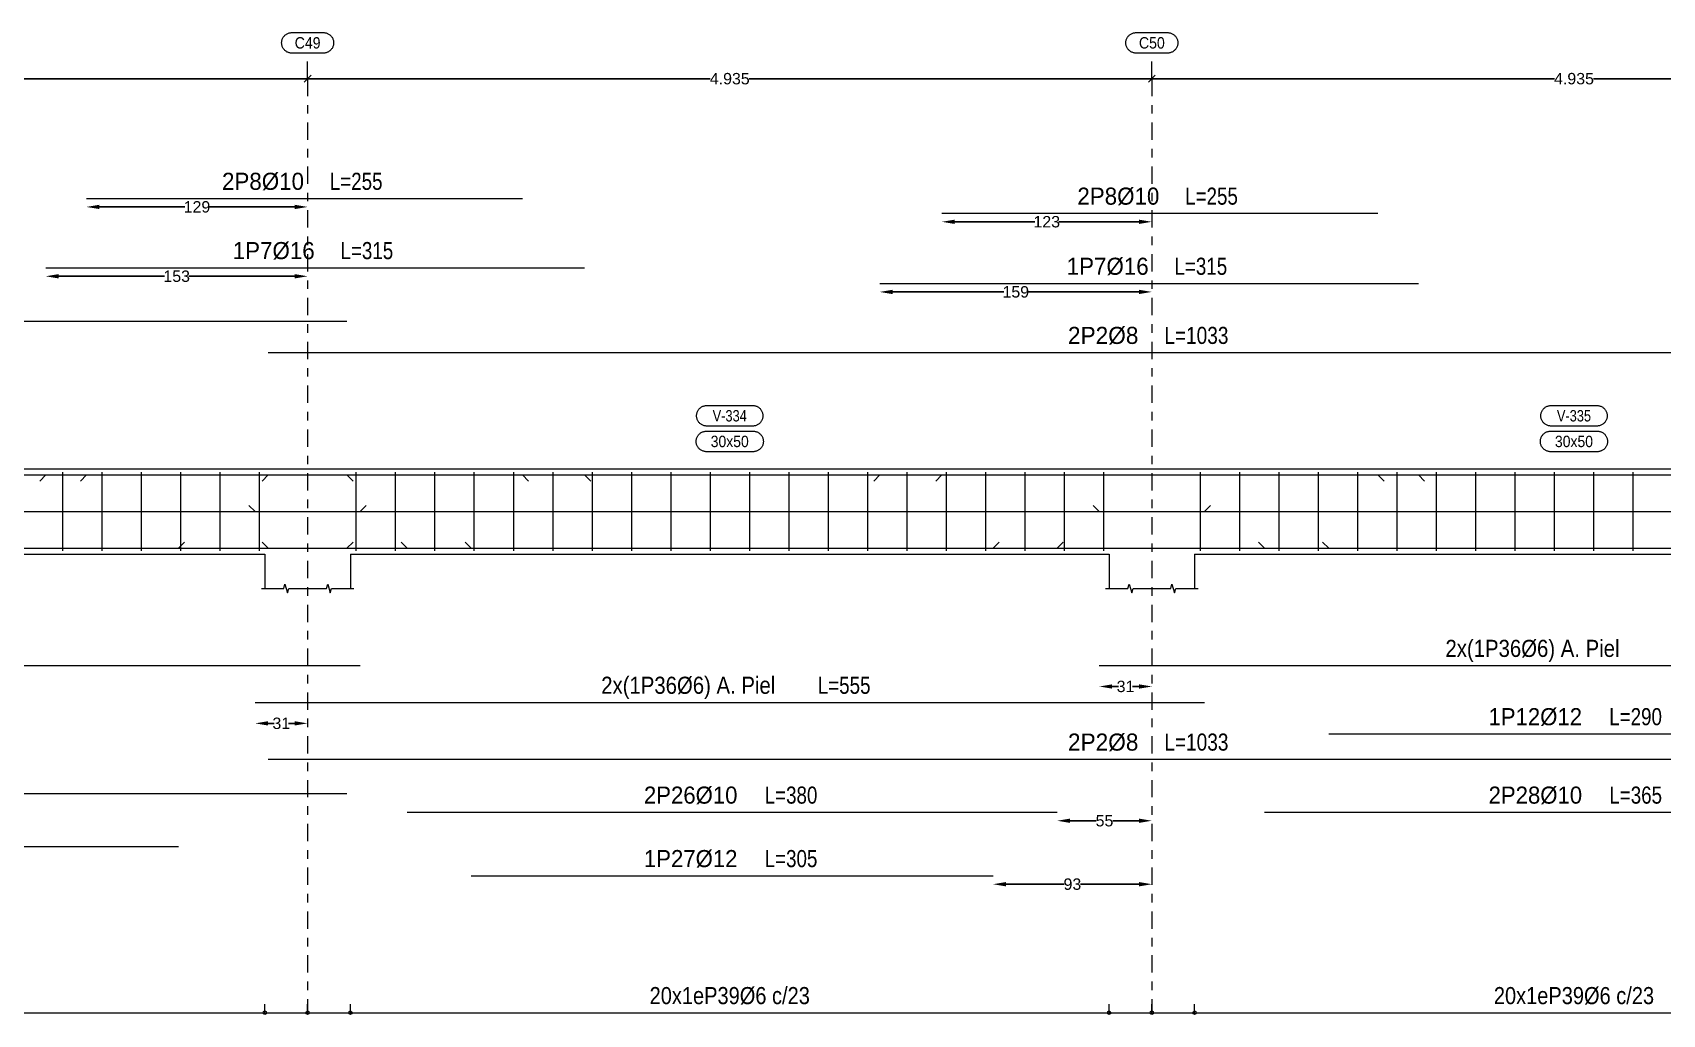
# Model space of a CAD drawing. Header units: millimetres. Extents: x 3 to 479, y -191 to 120.
# Drawn here: x 356.43 to 375.48, y 34.98 to 46.46 of the extents above; entities that cross this region are included whole.
import ezdxf
from ezdxf.enums import TextEntityAlignment as Align

# ---------------------------------------------------------------- set-up
doc = ezdxf.new("R2010")
doc.units = ezdxf.units.MM
doc.linetypes.add('CYPE_RAYAPUNTO', pattern=[0.4125, 0.2025, -0.105, 0, -0.105])
for name, color, linetype, lineweight in [('ALZ_ARM_LONG_ARM_TEXTOS', 3, 'Continuous', 9), ('ALZ_ARM_LONG_TXT_LONG', 3, 'Continuous', 9), ('ALZ_ARM_TRANS_TXT_EST', 3, 'Continuous', 9), ('ALZ_CONT_NUDOS', 122, 'Continuous', 9), ('ALZ_CONT_VIG_HORMIGON', 2, 'Continuous', 9), ('ALZ_COT_COT_ARM', 3, 'Continuous', 0), ('ALZ_COT_COT_EST', 3, 'Continuous', 0), ('ALZ_COT_COT_LIN_APOYOS', 2, 'CYPE_RAYAPUNTO', 0), ('ALZ_COT_LONGITUD_PROYECTADA', 122, 'Continuous', 0), ('ALZ_REF_COT_LIN_AUX_COTA', 2, 'CYPE_RAYAPUNTO', 9), ('ALZ_REF_REF_NOMBRE', 3, 'Continuous', 9), ('ALZ_REF_REF_REFERENCIA', 3, 'Continuous', 9), ('ALZ_REF_TEXTO_REF_NOMBRE', 3, 'Continuous', 9), ('ALZ_REF_TEXTO_REF_REFERENCIA', 3, 'Continuous', 9), ('ARM_LONGITUDINAL_Ø10', 103, 'Continuous', 9), ('ARM_LONGITUDINAL_Ø12', 171, 'Continuous', 9), ('ARM_LONGITUDINAL_Ø16', 212, 'Continuous', 9), ('ARM_LONGITUDINAL_Ø6', 151, 'Continuous', 9), ('ARM_LONGITUDINAL_Ø8', 32, 'Continuous', 9), ('ARM_TRANSVERSAL_Ø6', 151, 'Continuous', 9)]:
    doc.layers.add(name, color=color, linetype=linetype, lineweight=lineweight)
doc.styles.add('CYPETXT_0.2_romans', font='arial.ttf', dxfattribs={"height": 0.133333})
doc.styles.add('CYPETXT_romans', font='arial.ttf', dxfattribs={"height": 0.2})
doc.dimstyles.new('cype_arrow', dxfattribs={"dimtxt": 0.18, "dimasz": 0.15, "dimexe": 0.05, "dimexo": 0.05, "dimgap": 0, "dimtad": 0, "dimdec": 4, "dimzin": 0, "dimdsep": 46, "dimtxsty": 'CYPETXT_0.2_romans', "dimcen": 0.09, "dimadec": 0, "dimazin": 0, "dimtfac": 1, "dimtdec": 4, "dimtofl": 0, "dimtmove": 2, "dimatfit": 3, "dimfxl": 1, "dimtolj": 1, "dimtzin": 0, "dimarcsym": 0})
doc.dimstyles.new('cype_oblique', dxfattribs={"dimtxt": 0.18, "dimasz": 0.18, "dimexe": 0.05, "dimexo": 0.05, "dimgap": 0, "dimtad": 0, "dimdec": 4, "dimzin": 0, "dimdsep": 46, "dimtxsty": 'CYPETXT_0.2_romans', "dimblk": 'OBLIQUE', "dimtsz": 0.04, "dimcen": 0.09, "dimadec": 0, "dimazin": 0, "dimtfac": 1, "dimtdec": 4, "dimtofl": 0, "dimtmove": 2, "dimatfit": 3, "dimfxl": 1, "dimtolj": 1, "dimtzin": 0, "dimarcsym": 0})

# ---------------------------------------------------------------- blocks, each defined once
blk = doc.blocks.new('*D871')
at = {"layer": 'ALZ_COT_LONGITUD_PROYECTADA', "color": 0, "lineweight": -2, "transparency": 16777216}
for p, q in [((349.734, 45.877), (349.814, 45.957)), ((359.604, 45.877), (359.684, 45.957)), ((349.774, 45.917), (354.481, 45.917)), ((359.644, 45.917), (354.937, 45.917))]:
    blk.add_line(p, q, dxfattribs=at)
at = {"layer": 'Defpoints', "color": 0, "transparency": 16777216}
for p in [(349.774, 45.917), (349.774, 45.917), (359.644, 45.917)]:
    blk.add_point(p, dxfattribs=at)
at = {"layer": 'ALZ_COT_LONGITUD_PROYECTADA', "color": 0, "transparency": 16777216, "insert": (354.709, 45.917), "char_height": 0.1333, "attachment_point": 5, "style": 'CYPETXT_0.2_romans'}
blk.add_mtext('\\A1;4.935', dxfattribs=at)
blk = doc.blocks.new('_OBLIQUE')
at = {"color": 0, "linetype": 'ByBlock', "lineweight": -2}
blk.add_line((-0.5, -0.5), (0.5, 0.5), dxfattribs=at)
blk = doc.blocks.new('*D872')
at = {"layer": 'ALZ_COT_LONGITUD_PROYECTADA', "color": 0, "lineweight": -2, "transparency": 16777216}
for p, q in [((359.604, 45.877), (359.684, 45.957)), ((369.474, 45.877), (369.554, 45.957)), ((359.644, 45.917), (364.351, 45.917)), ((369.514, 45.917), (364.807, 45.917))]:
    blk.add_line(p, q, dxfattribs=at)
at = {"layer": 'Defpoints', "color": 0, "transparency": 16777216}
for p in [(359.644, 45.917), (359.644, 45.917), (369.514, 45.917)]:
    blk.add_point(p, dxfattribs=at)
at = {"layer": 'ALZ_COT_LONGITUD_PROYECTADA', "color": 0, "transparency": 16777216, "insert": (364.579, 45.917), "char_height": 0.1333, "attachment_point": 5, "style": 'CYPETXT_0.2_romans'}
blk.add_mtext('\\A1;4.935', dxfattribs=at)
blk = doc.blocks.new('*D873')
at = {"layer": 'ALZ_COT_LONGITUD_PROYECTADA', "color": 0, "lineweight": -2, "transparency": 16777216}
for p, q in [((369.474, 45.877), (369.554, 45.957)), ((379.344, 45.877), (379.424, 45.957)), ((369.514, 45.917), (374.221, 45.917)), ((379.384, 45.917), (374.677, 45.917))]:
    blk.add_line(p, q, dxfattribs=at)
at = {"layer": 'Defpoints', "color": 0, "transparency": 16777216}
for p in [(369.514, 45.917), (369.514, 45.917), (379.384, 45.917)]:
    blk.add_point(p, dxfattribs=at)
at = {"layer": 'ALZ_COT_LONGITUD_PROYECTADA', "color": 0, "transparency": 16777216, "insert": (374.449, 45.917), "char_height": 0.1333, "attachment_point": 5, "style": 'CYPETXT_0.2_romans'}
blk.add_mtext('\\A1;4.935', dxfattribs=at)
blk = doc.blocks.new('*D882')
at = {"layer": 'ALZ_COT_COT_ARM', "color": 0, "lineweight": -2, "transparency": 16777216}
for p, q in [((359.179, 38.379), (359.254, 38.379)), ((359.494, 38.379), (359.419, 38.379))]:
    blk.add_line(p, q, dxfattribs=at)
at = {"layer": 'ALZ_COT_COT_ARM', "color": 0, "transparency": 16777216}
for points in [[(359.179, 38.404), (359.179, 38.354), (359.029, 38.379)], [(359.494, 38.404), (359.494, 38.354), (359.644, 38.379)]]:
    blk.add_solid(points, dxfattribs=at)
at = {"layer": 'Defpoints', "color": 0, "transparency": 16777216}
for p in [(359.029, 38.379), (359.644, 38.379), (359.644, 38.379)]:
    blk.add_point(p, dxfattribs=at)
at = {"layer": 'ALZ_COT_COT_ARM', "color": 0, "transparency": 16777216, "insert": (359.336, 38.379), "char_height": 0.1333, "attachment_point": 5, "style": 'CYPETXT_0.2_romans'}
blk.add_mtext('\\A1;31', dxfattribs=at)
blk = doc.blocks.new('*D883')
at = {"layer": 'ALZ_COT_COT_ARM', "color": 0, "lineweight": -2, "transparency": 16777216}
for p, q in [((369.049, 38.81), (369.124, 38.81)), ((369.364, 38.81), (369.289, 38.81))]:
    blk.add_line(p, q, dxfattribs=at)
at = {"layer": 'ALZ_COT_COT_ARM', "color": 0, "transparency": 16777216}
for points in [[(369.049, 38.835), (369.049, 38.785), (368.899, 38.81)], [(369.364, 38.835), (369.364, 38.785), (369.514, 38.81)]]:
    blk.add_solid(points, dxfattribs=at)
at = {"layer": 'Defpoints', "color": 0, "transparency": 16777216}
for p in [(368.899, 38.81), (369.514, 38.81), (369.514, 38.81)]:
    blk.add_point(p, dxfattribs=at)
at = {"layer": 'ALZ_COT_COT_ARM', "color": 0, "transparency": 16777216, "insert": (369.206, 38.81), "char_height": 0.1333, "attachment_point": 5, "style": 'CYPETXT_0.2_romans'}
blk.add_mtext('\\A1;31', dxfattribs=at)
blk = doc.blocks.new('*D891')
at = {"layer": 'ALZ_COT_COT_ARM', "color": 0, "lineweight": -2, "transparency": 16777216}
for p, q in [((356.732, 43.607), (357.972, 43.607)), ((359.494, 43.607), (358.254, 43.607))]:
    blk.add_line(p, q, dxfattribs=at)
at = {"layer": 'ALZ_COT_COT_ARM', "color": 0, "transparency": 16777216}
for points in [[(356.732, 43.632), (356.732, 43.582), (356.582, 43.607)], [(359.494, 43.632), (359.494, 43.582), (359.644, 43.607)]]:
    blk.add_solid(points, dxfattribs=at)
at = {"layer": 'Defpoints', "color": 0, "transparency": 16777216}
for p in [(356.582, 43.607), (359.644, 43.607), (359.644, 43.607)]:
    blk.add_point(p, dxfattribs=at)
at = {"layer": 'ALZ_COT_COT_ARM', "color": 0, "transparency": 16777216, "insert": (358.113, 43.607), "char_height": 0.1333, "attachment_point": 5, "style": 'CYPETXT_0.2_romans'}
blk.add_mtext('\\A1;153', dxfattribs=at)
blk = doc.blocks.new('*D892')
at = {"layer": 'ALZ_COT_COT_ARM', "color": 0, "lineweight": -2, "transparency": 16777216}
for p, q in [((357.207, 44.418), (358.209, 44.418)), ((359.494, 44.418), (358.492, 44.418))]:
    blk.add_line(p, q, dxfattribs=at)
at = {"layer": 'ALZ_COT_COT_ARM', "color": 0, "transparency": 16777216}
for points in [[(357.207, 44.443), (357.207, 44.393), (357.057, 44.418)], [(359.494, 44.443), (359.494, 44.393), (359.644, 44.418)]]:
    blk.add_solid(points, dxfattribs=at)
at = {"layer": 'Defpoints', "color": 0, "transparency": 16777216}
for p in [(357.057, 44.418), (359.644, 44.418), (359.644, 44.418)]:
    blk.add_point(p, dxfattribs=at)
at = {"layer": 'ALZ_COT_COT_ARM', "color": 0, "transparency": 16777216, "insert": (358.35, 44.418), "char_height": 0.1333, "attachment_point": 5, "style": 'CYPETXT_0.2_romans'}
blk.add_mtext('\\A1;129', dxfattribs=at)
blk = doc.blocks.new('*D893')
at = {"layer": 'ALZ_COT_COT_ARM', "color": 0, "lineweight": -2, "transparency": 16777216}
for p, q in [((366.482, 43.424), (367.782, 43.424)), ((369.364, 43.424), (368.064, 43.424))]:
    blk.add_line(p, q, dxfattribs=at)
at = {"layer": 'ALZ_COT_COT_ARM', "color": 0, "transparency": 16777216}
for points in [[(366.482, 43.449), (366.482, 43.399), (366.332, 43.424)], [(369.364, 43.449), (369.364, 43.399), (369.514, 43.424)]]:
    blk.add_solid(points, dxfattribs=at)
at = {"layer": 'Defpoints', "color": 0, "transparency": 16777216}
for p in [(366.332, 43.424), (369.514, 43.424), (369.514, 43.424)]:
    blk.add_point(p, dxfattribs=at)
at = {"layer": 'ALZ_COT_COT_ARM', "color": 0, "transparency": 16777216, "insert": (367.923, 43.424), "char_height": 0.1333, "attachment_point": 5, "style": 'CYPETXT_0.2_romans'}
blk.add_mtext('\\A1;159', dxfattribs=at)
blk = doc.blocks.new('*D894')
at = {"layer": 'ALZ_COT_COT_ARM', "color": 0, "lineweight": -2, "transparency": 16777216}
for p, q in [((367.207, 44.244), (368.144, 44.244)), ((369.364, 44.244), (368.426, 44.244))]:
    blk.add_line(p, q, dxfattribs=at)
at = {"layer": 'ALZ_COT_COT_ARM', "color": 0, "transparency": 16777216}
for points in [[(367.207, 44.269), (367.207, 44.219), (367.057, 44.244)], [(369.364, 44.269), (369.364, 44.219), (369.514, 44.244)]]:
    blk.add_solid(points, dxfattribs=at)
at = {"layer": 'Defpoints', "color": 0, "transparency": 16777216}
for p in [(367.057, 44.244), (369.514, 44.244), (369.514, 44.244)]:
    blk.add_point(p, dxfattribs=at)
at = {"layer": 'ALZ_COT_COT_ARM', "color": 0, "transparency": 16777216, "insert": (368.285, 44.244), "char_height": 0.1333, "attachment_point": 5, "style": 'CYPETXT_0.2_romans'}
blk.add_mtext('\\A1;123', dxfattribs=at)
blk = doc.blocks.new('*D907')
at = {"layer": 'ALZ_COT_COT_ARM', "color": 0, "lineweight": -2, "transparency": 16777216}
for p, q in [((368.557, 37.24), (368.864, 37.24)), ((369.364, 37.24), (369.056, 37.24))]:
    blk.add_line(p, q, dxfattribs=at)
at = {"layer": 'ALZ_COT_COT_ARM', "color": 0, "transparency": 16777216}
for points in [[(368.557, 37.265), (368.557, 37.215), (368.407, 37.24)], [(369.364, 37.265), (369.364, 37.215), (369.514, 37.24)]]:
    blk.add_solid(points, dxfattribs=at)
at = {"layer": 'Defpoints', "color": 0, "transparency": 16777216}
for p in [(368.407, 37.24), (369.514, 37.24), (369.514, 37.24)]:
    blk.add_point(p, dxfattribs=at)
at = {"layer": 'ALZ_COT_COT_ARM', "color": 0, "transparency": 16777216, "insert": (368.96, 37.24), "char_height": 0.1333, "attachment_point": 5, "style": 'CYPETXT_0.2_romans'}
blk.add_mtext('\\A1;55', dxfattribs=at)
blk = doc.blocks.new('*D908')
at = {"layer": 'ALZ_COT_COT_ARM', "color": 0, "lineweight": -2, "transparency": 16777216}
for p, q in [((367.807, 36.498), (368.49, 36.498)), ((369.364, 36.498), (368.681, 36.498))]:
    blk.add_line(p, q, dxfattribs=at)
at = {"layer": 'ALZ_COT_COT_ARM', "color": 0, "transparency": 16777216}
for points in [[(367.807, 36.523), (367.807, 36.473), (367.657, 36.498)], [(369.364, 36.523), (369.364, 36.473), (369.514, 36.498)]]:
    blk.add_solid(points, dxfattribs=at)
at = {"layer": 'Defpoints', "color": 0, "transparency": 16777216}
for p in [(367.657, 36.498), (369.514, 36.498), (369.514, 36.498)]:
    blk.add_point(p, dxfattribs=at)
at = {"layer": 'ALZ_COT_COT_ARM', "color": 0, "transparency": 16777216, "insert": (368.585, 36.498), "char_height": 0.1333, "attachment_point": 5, "style": 'CYPETXT_0.2_romans'}
blk.add_mtext('\\A1;93', dxfattribs=at)

msp = doc.modelspace()

# ---------------------------------------------------------------- linework, layer by layer
at = {"layer": 'ALZ_CONT_NUDOS'}
for p, q in [((359.14367, 40.35576), (359.14367, 39.95576)), ((360.14367, 40.35576), (360.14367, 39.95576)), ((369.01367, 40.35576), (369.01367, 39.95576)), ((370.01367, 40.35576), (370.01367, 39.95576))]:
    msp.add_line(p, q, dxfattribs=at)
for points in [[(359.14367, 41.35576), (360.14367, 41.35576)], [(369.01367, 41.35576), (370.01367, 41.35576)], [(359.10367, 39.95576), (359.36367, 39.95576), (359.37867, 40.00576), (359.40867, 39.90576), (359.42367, 39.95576), (359.68367, 39.95576)], [(359.60367, 39.95576), (359.86367, 39.95576), (359.87867, 40.00576), (359.90867, 39.90576), (359.92367, 39.95576), (360.18367, 39.95576)], [(368.97367, 39.95576), (369.23367, 39.95576), (369.24867, 40.00576), (369.27867, 39.90576), (369.29367, 39.95576), (369.55367, 39.95576)], [(369.47367, 39.95576), (369.73367, 39.95576), (369.74867, 40.00576), (369.77867, 39.90576), (369.79367, 39.95576), (370.05367, 39.95576)]]:
    msp.add_lwpolyline(points, dxfattribs=at)
at = {"layer": 'ALZ_CONT_VIG_HORMIGON'}
for p, q in [((350.27367, 41.35576), (359.14367, 41.35576)), ((360.14367, 41.35576), (369.01367, 41.35576)), ((370.01367, 41.35576), (378.88367, 41.35576)), ((350.27367, 40.35576), (359.14367, 40.35576)), ((360.14367, 40.35576), (369.01367, 40.35576)), ((370.01367, 40.35576), (378.88367, 40.35576))]:
    msp.add_line(p, q, dxfattribs=at)
at = {"layer": 'ALZ_COT_COT_EST'}
for p, q in [((359.14367, 34.99563), (359.14367, 35.09563)), ((359.64367, 34.99563), (359.64367, 35.09563)), ((360.14367, 34.99563), (360.14367, 35.09563)), ((369.01367, 34.99563), (369.01367, 35.09563)), ((369.51367, 34.99563), (369.51367, 35.09563)), ((370.01367, 34.99563), (370.01367, 35.09563))]:
    msp.add_line(p, q, dxfattribs=at)
for points in [[(350.27367, 34.99563), (359.14367, 34.99563), (359.14367, 35.09563)], [(359.14367, 34.99563), (359.64367, 34.99563), (359.64367, 35.09563)], [(359.64367, 34.99563), (360.14367, 34.99563), (360.14367, 35.09563)], [(360.14367, 34.99563), (369.01367, 34.99563), (369.01367, 35.09563)], [(369.01367, 34.99563), (369.51367, 34.99563), (369.51367, 35.09563)], [(369.51367, 34.99563), (370.01367, 34.99563), (370.01367, 35.09563)], [(370.01367, 34.99563), (378.88367, 34.99563), (378.88367, 35.09563)]]:
    msp.add_lwpolyline(points, dxfattribs=at)
for centre in [(359.14367, 34.99563), (359.14367, 34.99563), (359.64367, 34.99563), (359.64367, 34.99563), (360.14367, 34.99563), (360.14367, 34.99563), (369.01367, 34.99563), (369.01367, 34.99563), (369.51367, 34.99563), (369.51367, 34.99563), (370.01367, 34.99563), (370.01367, 34.99563)]:
    msp.add_circle(centre, 0.02, dxfattribs=at)
at = {"layer": 'ALZ_COT_COT_LIN_APOYOS'}
for p, q in [((359.64367, 45.91658), (359.64367, 34.99563)), ((369.51367, 45.91658), (369.51367, 34.99563))]:
    msp.add_line(p, q, dxfattribs=at)
at = {"layer": 'ALZ_REF_COT_LIN_AUX_COTA'}
for p, q in [((359.64367, 45.91658), (359.64367, 46.21658)), ((369.51367, 45.91658), (369.51367, 46.21658))]:
    msp.add_line(p, q, dxfattribs=at)
at = {"layer": 'ALZ_REF_REF_NOMBRE'}
for points in [[(364.84667, 42.09576), (364.85469, 42.09549), (364.86267, 42.09469), (364.87058, 42.09336), (364.87838, 42.0915), (364.88604, 42.08912), (364.89352, 42.08624), (364.9008, 42.08286), (364.90783, 42.07901), (364.91459, 42.07469), (364.92104, 42.06994), (364.92717, 42.06476), (364.93293, 42.05918), (364.93831, 42.05324), (364.94328, 42.04694), (364.94782, 42.04033), (364.95191, 42.03343), (364.95553, 42.02627), (364.95866, 42.01889), (364.96129, 42.01131), (364.96341, 42.00358), (364.965, 41.99572), (364.96607, 41.98777), (364.96661, 41.97977), (364.96661, 41.97175), (364.96607, 41.96375), (364.965, 41.9558), (364.96341, 41.94794), (364.96129, 41.94021), (364.95866, 41.93263), (364.95553, 41.92525), (364.95191, 41.91809), (364.94782, 41.91119), (364.94328, 41.90458), (364.93831, 41.89828), (364.93293, 41.89234), (364.92717, 41.88676), (364.92104, 41.88158), (364.91459, 41.87683), (364.90783, 41.87251), (364.9008, 41.86866), (364.89352, 41.86528), (364.88604, 41.8624), (364.87838, 41.86002), (364.87058, 41.85816), (364.86267, 41.85683), (364.85469, 41.85603), (364.84667, 41.85576), (364.31067, 41.85576), (364.30266, 41.85603), (364.29468, 41.85683), (364.28677, 41.85816), (364.27897, 41.86002), (364.27131, 41.8624), (364.26383, 41.86528), (364.25655, 41.86866), (364.24952, 41.87251), (364.24276, 41.87683), (364.2363, 41.88158), (364.23018, 41.88676), (364.22442, 41.89234), (364.21904, 41.89828), (364.21407, 41.90458), (364.20953, 41.91119), (364.20544, 41.91809), (364.20182, 41.92525), (364.19869, 41.93263), (364.19606, 41.94021), (364.19394, 41.94794), (364.19235, 41.9558), (364.19128, 41.96375), (364.19074, 41.97175), (364.19074, 41.97977), (364.19128, 41.98777), (364.19235, 41.99572), (364.19394, 42.00358), (364.19606, 42.01131), (364.19869, 42.01889), (364.20182, 42.02627), (364.20544, 42.03343), (364.20953, 42.04033), (364.21407, 42.04694), (364.21904, 42.05324), (364.22442, 42.05918), (364.23018, 42.06476), (364.2363, 42.06994), (364.24276, 42.07469), (364.24952, 42.07901), (364.25655, 42.08286), (364.26383, 42.08624), (364.27131, 42.08912), (364.27897, 42.0915), (364.28677, 42.09336), (364.29468, 42.09469), (364.30266, 42.09549), (364.31067, 42.09576), (364.84667, 42.09576)], [(374.71667, 42.09576), (374.72469, 42.09549), (374.73267, 42.09469), (374.74058, 42.09336), (374.74838, 42.0915), (374.75604, 42.08912), (374.76352, 42.08624), (374.7708, 42.08286), (374.77783, 42.07901), (374.78459, 42.07469), (374.79104, 42.06994), (374.79717, 42.06476), (374.80293, 42.05918), (374.80831, 42.05324), (374.81328, 42.04694), (374.81782, 42.04033), (374.82191, 42.03343), (374.82553, 42.02627), (374.82866, 42.01889), (374.83129, 42.01131), (374.83341, 42.00358), (374.835, 41.99572), (374.83607, 41.98777), (374.83661, 41.97977), (374.83661, 41.97175), (374.83607, 41.96375), (374.835, 41.9558), (374.83341, 41.94794), (374.83129, 41.94021), (374.82866, 41.93263), (374.82553, 41.92525), (374.82191, 41.91809), (374.81782, 41.91119), (374.81328, 41.90458), (374.80831, 41.89828), (374.80293, 41.89234), (374.79717, 41.88676), (374.79104, 41.88158), (374.78459, 41.87683), (374.77783, 41.87251), (374.7708, 41.86866), (374.76352, 41.86528), (374.75604, 41.8624), (374.74838, 41.86002), (374.74058, 41.85816), (374.73267, 41.85683), (374.72469, 41.85603), (374.71667, 41.85576), (374.18067, 41.85576), (374.17266, 41.85603), (374.16468, 41.85683), (374.15677, 41.85816), (374.14897, 41.86002), (374.14131, 41.8624), (374.13383, 41.86528), (374.12655, 41.86866), (374.11952, 41.87251), (374.11276, 41.87683), (374.1063, 41.88158), (374.10018, 41.88676), (374.09442, 41.89234), (374.08904, 41.89828), (374.08407, 41.90458), (374.07953, 41.91119), (374.07544, 41.91809), (374.07182, 41.92525), (374.06869, 41.93263), (374.06606, 41.94021), (374.06394, 41.94794), (374.06235, 41.9558), (374.06128, 41.96375), (374.06074, 41.97175), (374.06074, 41.97977), (374.06128, 41.98777), (374.06235, 41.99572), (374.06394, 42.00358), (374.06606, 42.01131), (374.06869, 42.01889), (374.07182, 42.02627), (374.07544, 42.03343), (374.07953, 42.04033), (374.08407, 42.04694), (374.08904, 42.05324), (374.09442, 42.05918), (374.10018, 42.06476), (374.1063, 42.06994), (374.11276, 42.07469), (374.11952, 42.07901), (374.12655, 42.08286), (374.13383, 42.08624), (374.14131, 42.08912), (374.14897, 42.0915), (374.15677, 42.09336), (374.16468, 42.09469), (374.17266, 42.09549), (374.18067, 42.09576), (374.71667, 42.09576)], [(364.85167, 41.79576), (364.85969, 41.79549), (364.86767, 41.79469), (364.87558, 41.79336), (364.88338, 41.7915), (364.89104, 41.78912), (364.89852, 41.78624), (364.9058, 41.78286), (364.91283, 41.77901), (364.91959, 41.77469), (364.92604, 41.76994), (364.93217, 41.76476), (364.93793, 41.75918), (364.94331, 41.75324), (364.94828, 41.74694), (364.95282, 41.74033), (364.95691, 41.73343), (364.96053, 41.72627), (364.96366, 41.71889), (364.96629, 41.71131), (364.96841, 41.70358), (364.97, 41.69572), (364.97107, 41.68777), (364.97161, 41.67977), (364.97161, 41.67175), (364.97107, 41.66375), (364.97, 41.6558), (364.96841, 41.64794), (364.96629, 41.64021), (364.96366, 41.63263), (364.96053, 41.62525), (364.95691, 41.61809), (364.95282, 41.61119), (364.94828, 41.60458), (364.94331, 41.59828), (364.93793, 41.59234), (364.93217, 41.58676), (364.92604, 41.58158), (364.91959, 41.57683), (364.91283, 41.57251), (364.9058, 41.56866), (364.89852, 41.56528), (364.89104, 41.5624), (364.88338, 41.56002), (364.87558, 41.55816), (364.86767, 41.55683), (364.85969, 41.55603), (364.85167, 41.55576), (364.30567, 41.55576), (364.29766, 41.55603), (364.28968, 41.55683), (364.28177, 41.55816), (364.27397, 41.56002), (364.26631, 41.5624), (364.25883, 41.56528), (364.25155, 41.56866), (364.24452, 41.57251), (364.23776, 41.57683), (364.2313, 41.58158), (364.22518, 41.58676), (364.21942, 41.59234), (364.21404, 41.59828), (364.20907, 41.60458), (364.20453, 41.61119), (364.20044, 41.61809), (364.19682, 41.62525), (364.19369, 41.63263), (364.19106, 41.64021), (364.18894, 41.64794), (364.18735, 41.6558), (364.18628, 41.66375), (364.18574, 41.67175), (364.18574, 41.67977), (364.18628, 41.68777), (364.18735, 41.69572), (364.18894, 41.70358), (364.19106, 41.71131), (364.19369, 41.71889), (364.19682, 41.72627), (364.20044, 41.73343), (364.20453, 41.74033), (364.20907, 41.74694), (364.21404, 41.75324), (364.21942, 41.75918), (364.22518, 41.76476), (364.2313, 41.76994), (364.23776, 41.77469), (364.24452, 41.77901), (364.25155, 41.78286), (364.25883, 41.78624), (364.26631, 41.78912), (364.27397, 41.7915), (364.28177, 41.79336), (364.28968, 41.79469), (364.29766, 41.79549), (364.30567, 41.79576), (364.85167, 41.79576)], [(374.72167, 41.79576), (374.72969, 41.79549), (374.73767, 41.79469), (374.74558, 41.79336), (374.75338, 41.7915), (374.76104, 41.78912), (374.76852, 41.78624), (374.7758, 41.78286), (374.78283, 41.77901), (374.78959, 41.77469), (374.79604, 41.76994), (374.80217, 41.76476), (374.80793, 41.75918), (374.81331, 41.75324), (374.81828, 41.74694), (374.82282, 41.74033), (374.82691, 41.73343), (374.83053, 41.72627), (374.83366, 41.71889), (374.83629, 41.71131), (374.83841, 41.70358), (374.84, 41.69572), (374.84107, 41.68777), (374.84161, 41.67977), (374.84161, 41.67175), (374.84107, 41.66375), (374.84, 41.6558), (374.83841, 41.64794), (374.83629, 41.64021), (374.83366, 41.63263), (374.83053, 41.62525), (374.82691, 41.61809), (374.82282, 41.61119), (374.81828, 41.60458), (374.81331, 41.59828), (374.80793, 41.59234), (374.80217, 41.58676), (374.79604, 41.58158), (374.78959, 41.57683), (374.78283, 41.57251), (374.7758, 41.56866), (374.76852, 41.56528), (374.76104, 41.5624), (374.75338, 41.56002), (374.74558, 41.55816), (374.73767, 41.55683), (374.72969, 41.55603), (374.72167, 41.55576), (374.17567, 41.55576), (374.16766, 41.55603), (374.15968, 41.55683), (374.15177, 41.55816), (374.14397, 41.56002), (374.13631, 41.5624), (374.12883, 41.56528), (374.12155, 41.56866), (374.11452, 41.57251), (374.10776, 41.57683), (374.1013, 41.58158), (374.09518, 41.58676), (374.08942, 41.59234), (374.08404, 41.59828), (374.07907, 41.60458), (374.07453, 41.61119), (374.07044, 41.61809), (374.06682, 41.62525), (374.06369, 41.63263), (374.06106, 41.64021), (374.05894, 41.64794), (374.05735, 41.6558), (374.05628, 41.66375), (374.05574, 41.67175), (374.05574, 41.67977), (374.05628, 41.68777), (374.05735, 41.69572), (374.05894, 41.70358), (374.06106, 41.71131), (374.06369, 41.71889), (374.06682, 41.72627), (374.07044, 41.73343), (374.07453, 41.74033), (374.07907, 41.74694), (374.08404, 41.75324), (374.08942, 41.75918), (374.09518, 41.76476), (374.1013, 41.76994), (374.10776, 41.77469), (374.11452, 41.77901), (374.12155, 41.78286), (374.12883, 41.78624), (374.13631, 41.78912), (374.14397, 41.7915), (374.15177, 41.79336), (374.15968, 41.79469), (374.16766, 41.79549), (374.17567, 41.79576), (374.72167, 41.79576)]]:
    msp.add_lwpolyline(points, close=True, dxfattribs=at)
at = {"layer": 'ALZ_REF_REF_REFERENCIA'}
for points in [[(359.82767, 46.45658), (359.83569, 46.45631), (359.84367, 46.4555), (359.85158, 46.45417), (359.85938, 46.45231), (359.86704, 46.44994), (359.87452, 46.44705), (359.8818, 46.44368), (359.88883, 46.43982), (359.89559, 46.43551), (359.90204, 46.43075), (359.90817, 46.42557), (359.91393, 46.42), (359.91931, 46.41405), (359.92428, 46.40776), (359.92882, 46.40115), (359.93291, 46.39425), (359.93653, 46.38709), (359.93966, 46.3797), (359.94229, 46.37213), (359.94441, 46.36439), (359.946, 46.35653), (359.94707, 46.34859), (359.94761, 46.34059), (359.94761, 46.33257), (359.94707, 46.32456), (359.946, 46.31662), (359.94441, 46.30876), (359.94229, 46.30102), (359.93966, 46.29345), (359.93653, 46.28606), (359.93291, 46.27891), (359.92882, 46.27201), (359.92428, 46.26539), (359.91931, 46.2591), (359.91393, 46.25315), (359.90817, 46.24758), (359.90204, 46.2424), (359.89559, 46.23764), (359.88883, 46.23333), (359.8818, 46.22947), (359.87452, 46.2261), (359.86704, 46.22322), (359.85938, 46.22084), (359.85158, 46.21898), (359.84367, 46.21765), (359.83569, 46.21684), (359.82767, 46.21658), (359.45967, 46.21658), (359.45166, 46.21684), (359.44368, 46.21765), (359.43577, 46.21898), (359.42797, 46.22084), (359.42031, 46.22322), (359.41283, 46.2261), (359.40555, 46.22947), (359.39852, 46.23333), (359.39176, 46.23764), (359.3853, 46.2424), (359.37918, 46.24758), (359.37342, 46.25315), (359.36804, 46.2591), (359.36307, 46.26539), (359.35853, 46.27201), (359.35444, 46.27891), (359.35082, 46.28606), (359.34769, 46.29345), (359.34506, 46.30102), (359.34294, 46.30876), (359.34135, 46.31662), (359.34028, 46.32456), (359.33974, 46.33257), (359.33974, 46.34059), (359.34028, 46.34859), (359.34135, 46.35653), (359.34294, 46.36439), (359.34506, 46.37213), (359.34769, 46.3797), (359.35082, 46.38709), (359.35444, 46.39425), (359.35853, 46.40115), (359.36307, 46.40776), (359.36804, 46.41405), (359.37342, 46.42), (359.37918, 46.42557), (359.3853, 46.43075), (359.39176, 46.43551), (359.39852, 46.43982), (359.40555, 46.44368), (359.41283, 46.44705), (359.42031, 46.44994), (359.42797, 46.45231), (359.43577, 46.45417), (359.44368, 46.4555), (359.45166, 46.45631), (359.45967, 46.45658), (359.82767, 46.45658)], [(369.69767, 46.45658), (369.70569, 46.45631), (369.71367, 46.4555), (369.72158, 46.45417), (369.72938, 46.45231), (369.73704, 46.44994), (369.74452, 46.44705), (369.7518, 46.44368), (369.75883, 46.43982), (369.76559, 46.43551), (369.77204, 46.43075), (369.77817, 46.42557), (369.78393, 46.42), (369.78931, 46.41405), (369.79428, 46.40776), (369.79882, 46.40115), (369.80291, 46.39425), (369.80653, 46.38709), (369.80966, 46.3797), (369.81229, 46.37213), (369.81441, 46.36439), (369.816, 46.35653), (369.81707, 46.34859), (369.81761, 46.34059), (369.81761, 46.33257), (369.81707, 46.32456), (369.816, 46.31662), (369.81441, 46.30876), (369.81229, 46.30102), (369.80966, 46.29345), (369.80653, 46.28606), (369.80291, 46.27891), (369.79882, 46.27201), (369.79428, 46.26539), (369.78931, 46.2591), (369.78393, 46.25315), (369.77817, 46.24758), (369.77204, 46.2424), (369.76559, 46.23764), (369.75883, 46.23333), (369.7518, 46.22947), (369.74452, 46.2261), (369.73704, 46.22322), (369.72938, 46.22084), (369.72158, 46.21898), (369.71367, 46.21765), (369.70569, 46.21684), (369.69767, 46.21658), (369.32967, 46.21658), (369.32166, 46.21684), (369.31368, 46.21765), (369.30577, 46.21898), (369.29797, 46.22084), (369.29031, 46.22322), (369.28283, 46.2261), (369.27555, 46.22947), (369.26852, 46.23333), (369.26176, 46.23764), (369.2553, 46.2424), (369.24918, 46.24758), (369.24342, 46.25315), (369.23804, 46.2591), (369.23307, 46.26539), (369.22853, 46.27201), (369.22444, 46.27891), (369.22082, 46.28606), (369.21769, 46.29345), (369.21506, 46.30102), (369.21294, 46.30876), (369.21135, 46.31662), (369.21028, 46.32456), (369.20974, 46.33257), (369.20974, 46.34059), (369.21028, 46.34859), (369.21135, 46.35653), (369.21294, 46.36439), (369.21506, 46.37213), (369.21769, 46.3797), (369.22082, 46.38709), (369.22444, 46.39425), (369.22853, 46.40115), (369.23307, 46.40776), (369.23804, 46.41405), (369.24342, 46.42), (369.24918, 46.42557), (369.2553, 46.43075), (369.26176, 46.43551), (369.26852, 46.43982), (369.27555, 46.44368), (369.28283, 46.44705), (369.29031, 46.44994), (369.29797, 46.45231), (369.30577, 46.45417), (369.31368, 46.4555), (369.32166, 46.45631), (369.32967, 46.45658), (369.69767, 46.45658)]]:
    msp.add_lwpolyline(points, close=True, dxfattribs=at)
at = {"layer": 'ARM_LONGITUDINAL_Ø10'}
for p, q in [((357.05719, 41.28376), (356.98647, 41.21305)), ((362.15719, 41.28376), (362.2279, 41.21305)), ((367.05719, 41.28376), (366.98647, 41.21305)), ((372.15719, 41.28376), (372.2279, 41.21305)), ((360.10367, 40.42776), (360.17439, 40.49847)), ((360.80719, 40.42776), (360.73647, 40.49847)), ((368.40719, 40.42776), (368.4779, 40.49847)), ((370.83219, 40.42776), (370.76147, 40.49847))]:
    msp.add_line(p, q, dxfattribs=at)
for points in [[(357.05719, 44.51759), (362.15719, 44.51759)], [(367.05719, 44.34418), (372.15719, 44.34418)], [(357.05719, 41.28376), (362.15719, 41.28376)], [(367.05719, 41.28376), (372.15719, 41.28376)], [(349.31367, 40.42776), (360.10367, 40.42776)], [(360.80719, 40.42776), (368.40719, 40.42776)], [(370.83219, 40.42776), (378.13219, 40.42776)], [(349.31367, 37.55984), (360.10367, 37.55984)], [(360.80719, 37.34013), (368.40719, 37.34013)], [(370.83219, 37.34013), (378.13219, 37.34013)]]:
    msp.add_lwpolyline(points, dxfattribs=at)
at = {"layer": 'ARM_LONGITUDINAL_Ø12'}
for p, q in [((358.13219, 40.42776), (358.2029, 40.49847)), ((361.55719, 40.42776), (361.48647, 40.49847)), ((367.65719, 40.42776), (367.7279, 40.49847)), ((371.58108, 40.42776), (371.51037, 40.49847))]:
    msp.add_line(p, q, dxfattribs=at)
for points in [[(350.83219, 40.42776), (358.13219, 40.42776)], [(361.55719, 40.42776), (367.65719, 40.42776)], [(371.58108, 40.42776), (377.38108, 40.42776)], [(371.58108, 38.25719), (377.38108, 38.25719)], [(350.83219, 36.93984), (358.13219, 36.93984)], [(361.55719, 36.5977), (367.65719, 36.5977)]]:
    msp.add_lwpolyline(points, dxfattribs=at)
at = {"layer": 'ARM_LONGITUDINAL_Ø16'}
for p, q in [((356.58219, 41.28376), (356.51147, 41.21305)), ((362.88219, 41.28376), (362.9529, 41.21305)), ((366.33219, 41.28376), (366.26147, 41.21305)), ((372.63219, 41.28376), (372.7029, 41.21305))]:
    msp.add_line(p, q, dxfattribs=at)
for points in [[(356.58219, 43.70722), (362.88219, 43.70722)], [(366.33219, 43.52418), (372.63219, 43.52418)], [(356.58219, 41.28376), (362.88219, 41.28376)], [(366.33219, 41.28376), (372.63219, 41.28376)]]:
    msp.add_lwpolyline(points, dxfattribs=at)
at = {"layer": 'ARM_LONGITUDINAL_Ø6'}
for p, q in [((359.02867, 40.85576), (358.95796, 40.92647)), ((360.25867, 40.85576), (360.32939, 40.92647)), ((368.89867, 40.85576), (368.82796, 40.92647)), ((370.12867, 40.85576), (370.19939, 40.92647))]:
    msp.add_line(p, q, dxfattribs=at)
for points in [[(349.15867, 40.85576), (360.25867, 40.85576)], [(359.02867, 40.85576), (370.12867, 40.85576)], [(368.89867, 40.85576), (379.99867, 40.85576)], [(349.15867, 39.05576), (360.25867, 39.05576)], [(368.89867, 39.05576), (379.99867, 39.05576)], [(359.02867, 38.6246), (370.12867, 38.6246)]]:
    msp.add_lwpolyline(points, dxfattribs=at)
at = {"layer": 'ARM_LONGITUDINAL_Ø8'}
for p, q in [((359.18367, 41.28376), (359.11296, 41.21305)), ((360.10367, 41.28376), (360.17439, 41.21305)), ((359.18367, 40.42776), (359.11296, 40.49847))]:
    msp.add_line(p, q, dxfattribs=at)
for points in [[(343.75793, 43.08348), (360.10367, 43.08348)], [(359.18367, 42.71576), (379.84367, 42.71576)], [(343.75793, 41.28376), (360.10367, 41.28376)], [(359.18367, 41.28376), (379.84367, 41.28376)], [(359.18367, 40.42776), (379.84367, 40.42776)], [(359.18367, 37.96013), (379.84367, 37.96013)]]:
    msp.add_lwpolyline(points, dxfattribs=at)
at = {"layer": 'ARM_TRANSVERSAL_Ø6'}
for p, q in [((356.77867, 41.31576), (356.77867, 40.39576)), ((357.23867, 41.31576), (357.23867, 40.39576)), ((357.69867, 41.31576), (357.69867, 40.39576)), ((358.15867, 41.31576), (358.15867, 40.39576)), ((358.61867, 41.31576), (358.61867, 40.39576)), ((359.07867, 41.31576), (359.07867, 40.39576)), ((360.20867, 41.31576), (360.20867, 40.39576)), ((360.66867, 41.31576), (360.66867, 40.39576)), ((361.12867, 41.31576), (361.12867, 40.39576)), ((361.58867, 41.31576), (361.58867, 40.39576)), ((362.04867, 41.31576), (362.04867, 40.39576)), ((362.50867, 41.31576), (362.50867, 40.39576)), ((362.96867, 41.31576), (362.96867, 40.39576)), ((363.42867, 41.31576), (363.42867, 40.39576)), ((363.88867, 41.31576), (363.88867, 40.39576)), ((364.34867, 41.31576), (364.34867, 40.39576)), ((364.80867, 41.31576), (364.80867, 40.39576)), ((365.26867, 41.31576), (365.26867, 40.39576)), ((365.72867, 41.31576), (365.72867, 40.39576)), ((366.18867, 41.31576), (366.18867, 40.39576)), ((366.64867, 41.31576), (366.64867, 40.39576)), ((367.10867, 41.31576), (367.10867, 40.39576)), ((367.56867, 41.31576), (367.56867, 40.39576)), ((368.02867, 41.31576), (368.02867, 40.39576)), ((368.48867, 41.31576), (368.48867, 40.39576)), ((368.94867, 41.31576), (368.94867, 40.39576)), ((370.07867, 41.31576), (370.07867, 40.39576)), ((370.53867, 41.31576), (370.53867, 40.39576)), ((370.99867, 41.31576), (370.99867, 40.39576)), ((371.45867, 41.31576), (371.45867, 40.39576)), ((371.91867, 41.31576), (371.91867, 40.39576)), ((372.37867, 41.31576), (372.37867, 40.39576)), ((372.83867, 41.31576), (372.83867, 40.39576)), ((373.29867, 41.31576), (373.29867, 40.39576)), ((373.75867, 41.31576), (373.75867, 40.39576)), ((374.21867, 41.31576), (374.21867, 40.39576)), ((374.67867, 41.31576), (374.67867, 40.39576)), ((375.13867, 41.31576), (375.13867, 40.39576))]:
    msp.add_line(p, q, dxfattribs=at)

# ---------------------------------------------------------------- texts
at = {"layer": 'ALZ_ARM_LONG_ARM_TEXTOS', "style": 'CYPETXT_romans'}
for s, width, p in [('2P8%%c10', 0.935124, (359.12219, 44.61759)), ('2P8%%c10', 0.935124, (369.12219, 44.44418)), ('1P7%%c16', 0.935124, (359.24719, 43.80722)), ('1P7%%c16', 0.935124, (368.99719, 43.62418)), ('2P2%%c8', 0.947337, (368.94467, 42.81576)), ('2x(1P36%%c6) A. Piel', 0.851134, (373.96367, 39.15576)), ('2x(1P36%%c6) A. Piel', 0.851134, (364.09367, 38.7246)), ('1P12%%c12', 0.92633, (373.99608, 38.35719)), ('2P2%%c8', 0.947337, (368.94467, 38.06013)), ('2P26%%c10', 0.92633, (364.12219, 37.44013)), ('2P28%%c10', 0.92633, (373.99719, 37.44013)), ('1P27%%c12', 0.92633, (364.12219, 36.6977))]:
    msp.add_text(s, height=0.2, dxfattribs=dict(at, width=width)).set_placement(p, align=Align.CENTER)
at = {"layer": 'ALZ_ARM_LONG_TXT_LONG', "style": 'CYPETXT_romans'}
for s, width, p in [(' L=255', 0.785606, (360.18069, 44.61759)), (' L=255', 0.785606, (370.18069, 44.44418)), (' L=315', 0.785606, (360.30569, 43.80722)), (' L=315', 0.785606, (370.05569, 43.62418)), (' L=1033', 0.797733, (370.00317, 42.81576)), (' L=555', 0.785606, (365.88567, 38.7246)), (' L=290', 0.785606, (375.13858, 38.35719)), (' L=1033', 0.797733, (370.00317, 38.06013)), (' L=380', 0.785606, (365.26469, 37.44013)), (' L=365', 0.785606, (375.13969, 37.44013)), (' L=305', 0.785606, (365.26469, 36.6977))]:
    msp.add_text(s, height=0.2, dxfattribs=dict(at, width=width)).set_placement(p, align=Align.CENTER)
at = {"layer": 'ALZ_ARM_TRANS_TXT_EST', "style": 'CYPETXT_romans', "width": 0.837616}
for p in [(364.57867, 35.09563), (374.44867, 35.09563)]:
    msp.add_text('20x1eP39%%c6 c/23', height=0.2, dxfattribs=at).set_placement(p, align=Align.CENTER)
at = {"layer": 'ALZ_REF_TEXTO_REF_NOMBRE', "style": 'CYPETXT_romans'}
for s, width, p in [('V-334', 0.803518, (364.57867, 41.97576)), ('V-335', 0.803518, (374.44867, 41.97576)), ('30x50', 0.876123, (364.57867, 41.67576)), ('30x50', 0.876123, (374.44867, 41.67576))]:
    msp.add_text(s, height=0.133333, dxfattribs=dict(at, width=width)).set_placement(p, align=Align.MIDDLE_CENTER)
at = {"layer": 'ALZ_REF_TEXTO_REF_REFERENCIA', "style": 'CYPETXT_romans', "width": 0.8832}
for s, p in [('C49', (359.64367, 46.33658)), ('C50', (369.51367, 46.33658))]:
    msp.add_text(s, height=0.133333, dxfattribs=at).set_placement(p, align=Align.MIDDLE_CENTER)

# ---------------------------------------------------------------- dimensions: what is measured, and where the dimension line sits
at = {"layer": 'ALZ_COT_COT_ARM'}
for p1, p2, text, picture, middle in [((357.05719, 44.41759), (359.64367, 44.41759), '129', '*D892', (358.35043, 44.41759)), ((367.05719, 44.24418), (369.51367, 44.24418), '123', '*D894', (368.28543, 44.24418)), ((356.58219, 43.60722), (359.64367, 43.60722), '153', '*D891', (358.11293, 43.60722)), ((366.33219, 43.42418), (369.51367, 43.42418), '159', '*D893', (367.92293, 43.42418)), ((368.89867, 38.80976), (369.51367, 38.80976), '31', '*D883', (369.20617, 38.80976)), ((359.02867, 38.3786), (359.64367, 38.3786), '31', '*D882', (359.33617, 38.3786)), ((368.40719, 37.24013), (369.51367, 37.24013), '55', '*D907', (368.96043, 37.24013)), ((367.65719, 36.4977), (369.51367, 36.4977), '93', '*D908', (368.58543, 36.4977))]:
    dim = msp.add_aligned_dim(p1=p1, p2=p2, distance=0, text=text, dimstyle='cype_arrow', override={"dimexe": 0, "dimexo": 0}, dxfattribs=at)
    dim.commit()
    dim.dimension.update_dxf_attribs({"geometry": picture, "text_midpoint": middle})
at = {"layer": 'ALZ_COT_LONGITUD_PROYECTADA'}
for p1, p2, picture, middle in [((359.64367, 45.91658), (349.77367, 45.91658), '*D871', (354.70867, 45.91658)), ((369.51367, 45.91658), (359.64367, 45.91658), '*D872', (364.57867, 45.91658)), ((379.38367, 45.91658), (369.51367, 45.91658), '*D873', (374.44867, 45.91658))]:
    dim = msp.add_aligned_dim(p1=p1, p2=p2, distance=0, text='4.935', dimstyle='cype_oblique', override={"dimexe": 0, "dimexo": 0}, dxfattribs=at)
    dim.commit()
    dim.dimension.update_dxf_attribs({"geometry": picture, "text_midpoint": middle})

doc.saveas('drawing.dxf')
